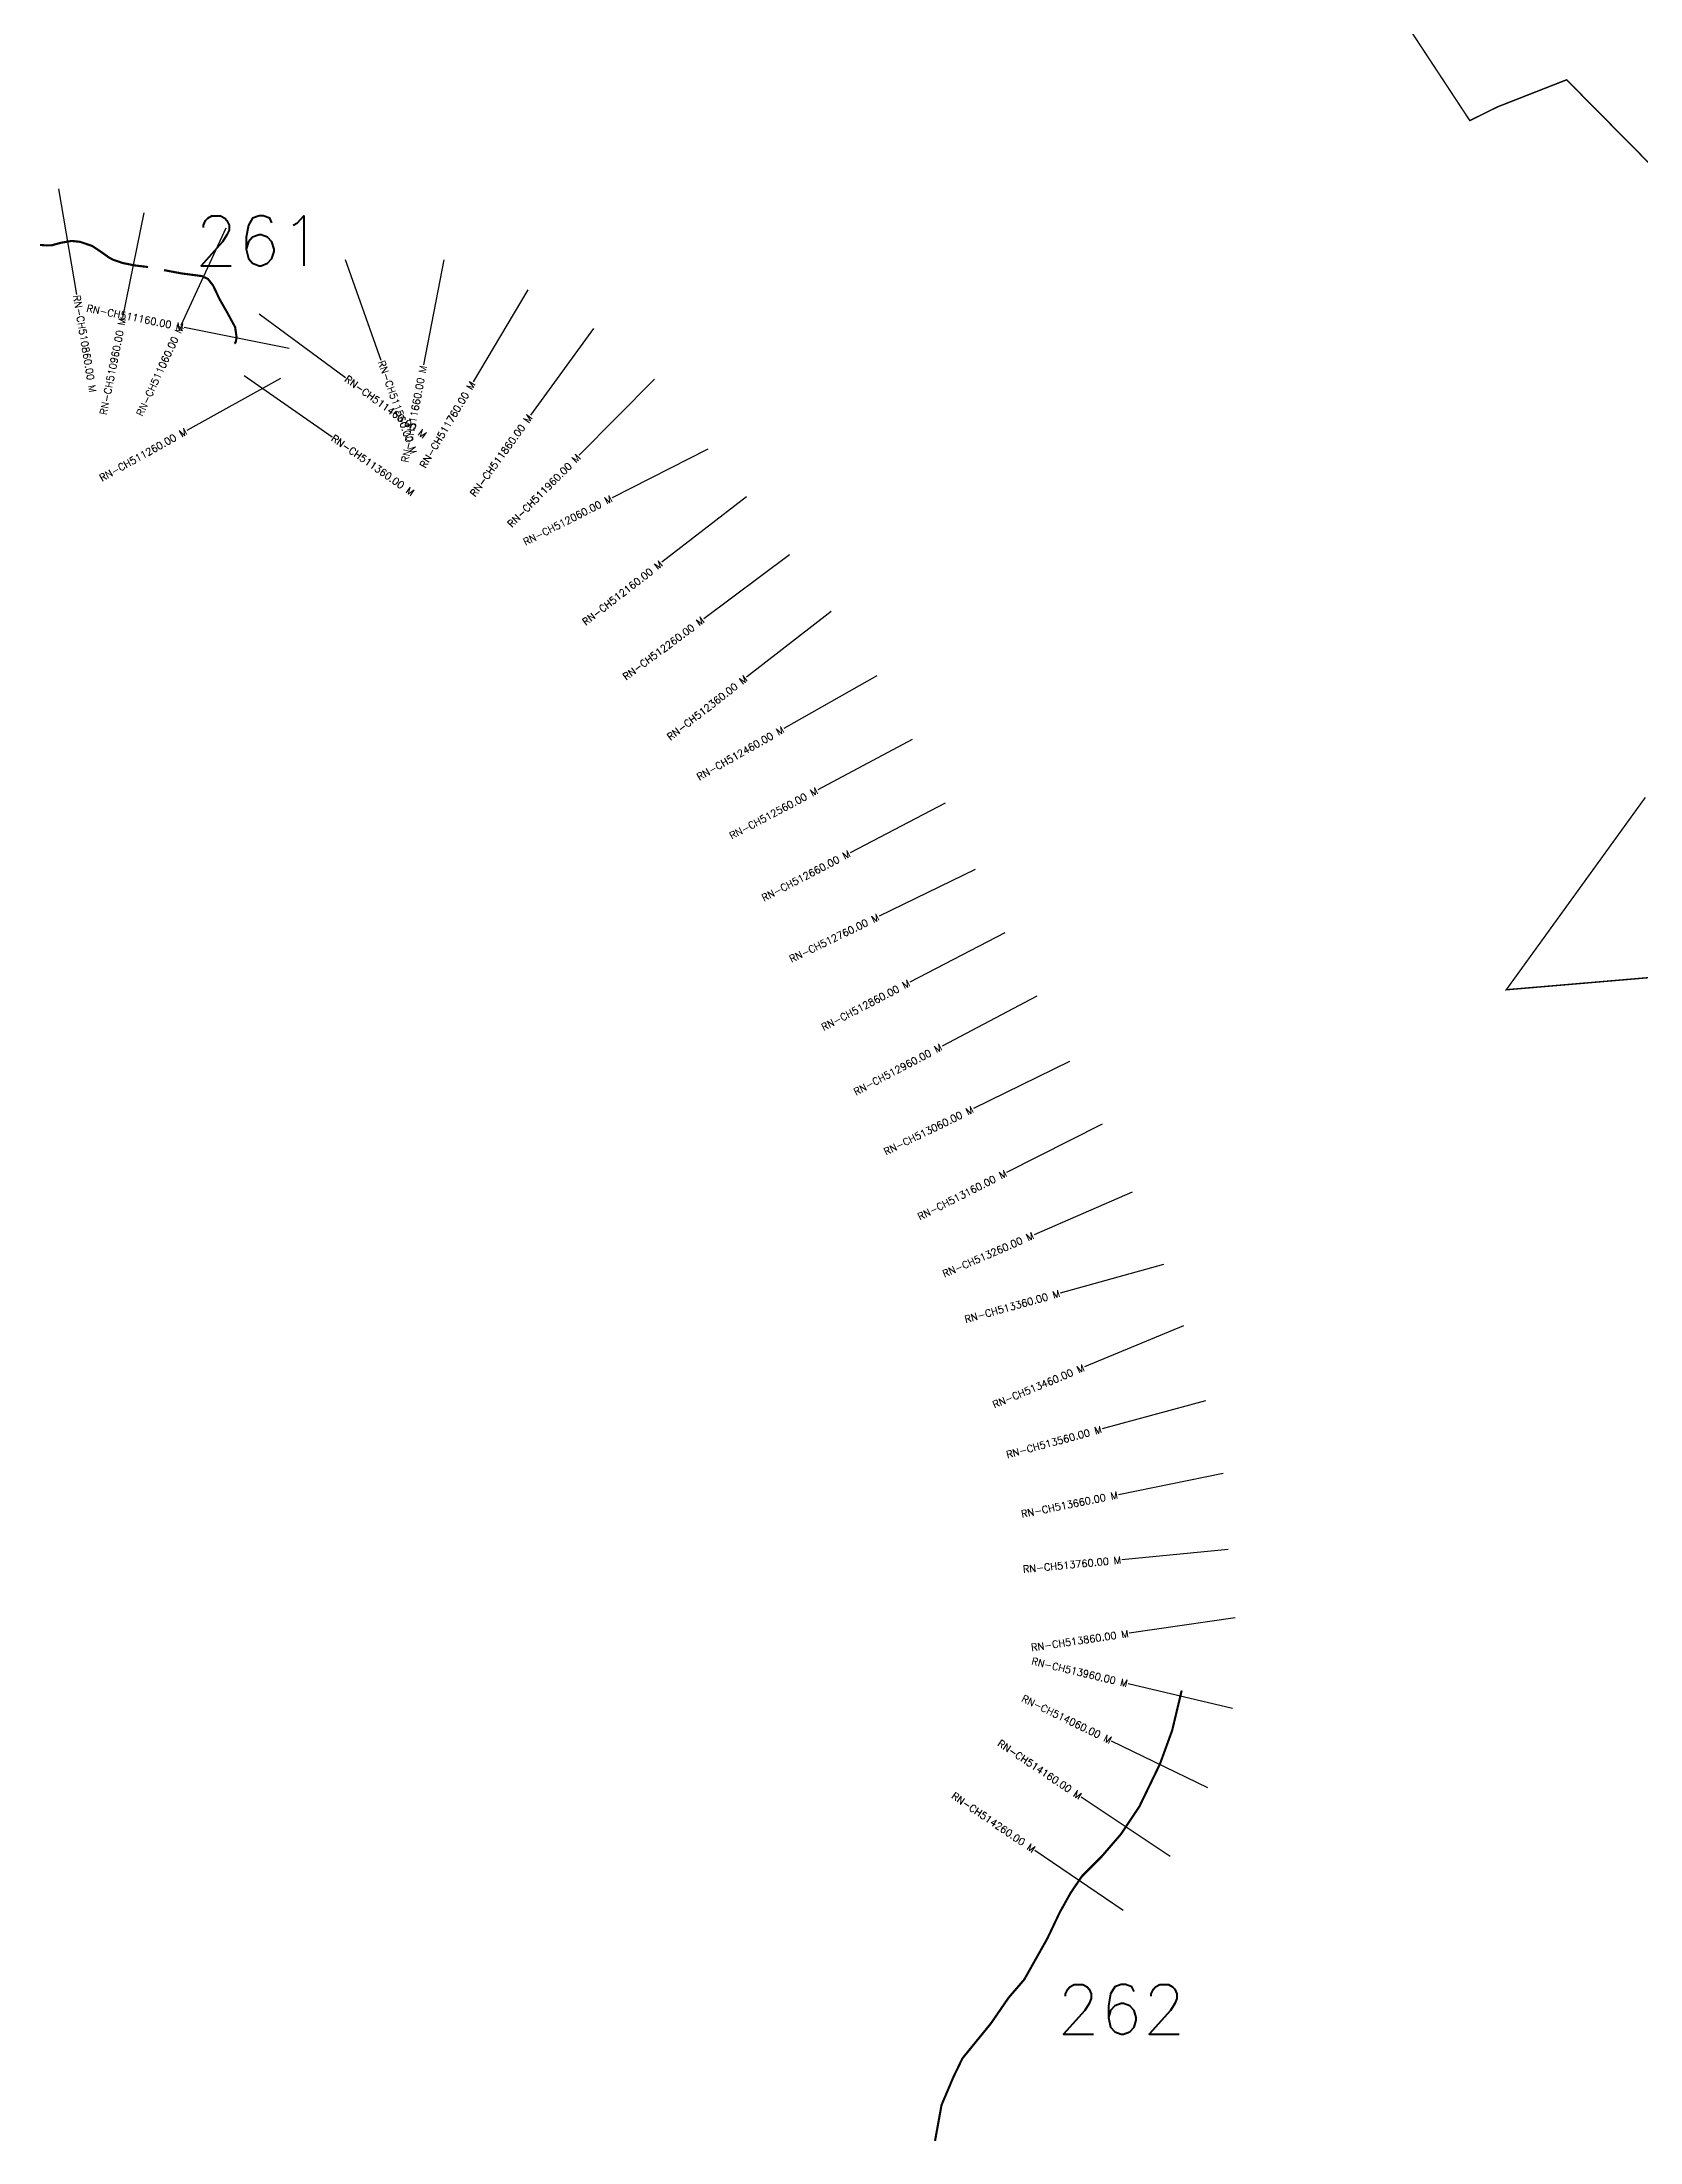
# Model space of a CAD drawing. Header units: metres. Extents: x 314067 to 321950, y 1880456 to 1885956.
# Drawn here: x 315769 to 318009, y 1880456 to 1883399 of the extents above; entities that cross this region are included whole.
import ezdxf
from ezdxf.enums import TextEntityAlignment as Align

# ---------------------------------------------------------------- set-up
doc = ezdxf.new("R2010")
doc.units = ezdxf.units.M
for name, color, linetype in [('CS', 134, 'Continuous'), ('CSMark', 6, 'Continuous'), ('NATURALLY PROTECTED', 3, 'Continuous')]:
    doc.layers.add(name, color=color, linetype=linetype)
doc.styles.get("Standard").update_dxf_attribs({"font": 'simplex.shx'})

msp = doc.modelspace()

# ---------------------------------------------------------------- linework, layer by layer
at = {"color": 6, "const_width": 2, "flags": 128}
for points in [[(318021.3, 1883229.8), (317906, 1883346.4), (317809.1, 1883308.4), (317770.3, 1883289.2), (317655.3, 1883463.9), (317578.3, 1883522.3), (317124.5, 1883640.9), (316863.6, 1883661.7), (316864.1, 1883739.1), (316825.9, 1883836), (316817.7, 1884087.4), (317006.9, 1884315.1), (317385.2, 1884798.9), (317684.3, 1885184.6)], [(318034.2, 1882088.9), (317912.1, 1882078.5), (317821.4, 1882070.8), (318016.3, 1882340.4)]]:
    msp.add_lwpolyline(points, dxfattribs=at)
at = {"layer": 'CS'}
for p, q in [((315792, 1883193.5), (315817.1, 1883045.6)), ((315911.4, 1883160.1), (315881.8, 1883013.1)), ((316026.6, 1883138.2), (315963.5, 1883002.1)), ((316193.6, 1883094.7), (316243.8, 1882953.4)), ((316332, 1883093.8), (316303.6, 1882946.6)), ((316449.8, 1883052), (316373, 1882923.1)), ((316073.2, 1883018.2), (316194.1, 1882929.3)), ((316115, 1882969.8), (315967.9, 1882999.2)), ((316541.8, 1882997.7), (316453.6, 1882876.3)), ((316102.9, 1882927.7), (315971.8, 1882854.8)), ((316052.3, 1882931.9), (316175.3, 1882846)), ((316627.5, 1882926.6), (316521.8, 1882820.2)), ((316701.9, 1882828.5), (316568.2, 1882760.6)), ((316756.1, 1882762), (316637.7, 1882670)), ((316816.7, 1882680.4), (316696.3, 1882591)), ((316874.9, 1882601.2), (316756.5, 1882509)), ((316939.1, 1882510.9), (316808.7, 1882436.9)), ((316988.5, 1882421.7), (316856.2, 1882351.1)), ((317034.8, 1882332.3), (316901.8, 1882262.9)), ((317077.1, 1882239.4), (316942.2, 1882173.8)), ((317118.5, 1882150.7), (316985.4, 1882081.4)), ((317163.1, 1882061.6), (317030.4, 1881991.7)), ((317209, 1881970.4), (317074.4, 1881904.3)), ((317254.8, 1881882.6), (317121, 1881814.7)), ((317297, 1881787), (317159.4, 1881727.3)), ((317340.8, 1881685.9), (317196.2, 1881645.7)), ((317368.8, 1881599.6), (317230.3, 1881542)), ((317399.8, 1881494.5), (317255, 1881455.2)), ((317424.7, 1881392.5), (317277.6, 1881363)), ((317431.6, 1881286), (317282.3, 1881271.7)), ((317441.3, 1881190.5), (317292.9, 1881168.7)), ((317437.4, 1881063.1), (317291.5, 1881097.9)), ((317403.2, 1880952.2), (317268.2, 1881017.6)), ((317350.4, 1880855.6), (317225.7, 1880938.9)), ((317284.5, 1880779.9), (317160.5, 1880864.3))]:
    msp.add_line(p, q, dxfattribs=at)
at = {"layer": 'NATURALLY PROTECTED', "const_width": 3, "flags": 128}
for points in [[(315766, 1883114.9), (315774.4, 1883114.2), (315782.3, 1883114.4), (315795.1, 1883117.9), (315810.2, 1883120.5), (315821.8, 1883119.3), (315839, 1883113.5), (315852.9, 1883104.2), (315863, 1883097), (315869, 1883093.9), (315881.8, 1883089.6), (315898.5, 1883086.2), (315915.4, 1883084.2), (315917.4, 1883083.8)], [(315939.8, 1883079.6), (315964.1, 1883075), (315992.5, 1883071.3), (316001.3, 1883067.3), (316008.4, 1883058.3), (316012.9, 1883049.1), (316017.4, 1883039.3), (316028.3, 1883020.3), (316039.5, 1882999.6), (316041.6, 1882985.2), (316040.2, 1882978.2), (316038.3, 1882976.7)], [(317366.4, 1881088.5), (317353, 1881032.4), (317335.8, 1880985.2), (317307, 1880925.7), (317281.3, 1880887.2), (317254.3, 1880855.9), (317226.7, 1880828.3), (317210.7, 1880804.8), (317195.4, 1880777.3), (317178.2, 1880741.1), (317145.8, 1880683.5), (317123.7, 1880657.8), (317099, 1880621.9), (317059.1, 1880572.9), (317046.3, 1880546.5), (317029.7, 1880507.3), (317020.6, 1880457.1)]]:
    msp.add_lwpolyline(points, dxfattribs=at)

# ---------------------------------------------------------------- texts
at = {"char_height": 70, "attachment_point": 1}
for s, insert in [('261', (315983, 1883155.8)), ('262', (317191.7, 1880676.6))]:
    msp.add_mtext_dynamic_manual_height_columns(s, width=95.172, gutter_width=1, heights=[0], dxfattribs=dict(at, insert=insert))
at = {"layer": 'CSMark'}
for s, rotation, p in [('RN-CH510860.00 M', 279.599, (315817.2, 1883044.6)), ('RN-CH511560.00 M', 289.553, (316244.1, 1882952.4)), ('RN-CH511460.00 M', 323.6881, (316194.9, 1882928.7)), ('RN-CH511360.00 M', 325.0629, (316176.1, 1882845.5))]:
    msp.add_text(s, height=10, rotation=rotation, dxfattribs=at).set_placement(p, align=Align.MIDDLE_LEFT)
for s, rotation, p in [('RN-CH511160.00 M', 348.6827, (315966.9, 1882999.4)), ('RN-CH510960.00 M', 78.6387, (315881.6, 1883012.1)), ('RN-CH511060.00 M', 65.1297, (315963.1, 1883001.2)), ('RN-CH511660.00 M', 79.0719, (316303.4, 1882945.6)), ('RN-CH511760.00 M', 59.2405, (316372.5, 1882922.2)), ('RN-CH511860.00 M', 54.0039, (316453, 1882875.5)), ('RN-CH511260.00 M', 29.0738, (315971, 1882854.4)), ('RN-CH511960.00 M', 45.1777, (316521.1, 1882819.5)), ('RN-CH512060.00 M', 26.9287, (316567.3, 1882760.1)), ('RN-CH512160.00 M', 37.8607, (316636.9, 1882669.4)), ('RN-CH512260.00 M', 36.5802, (316695.5, 1882590.4)), ('RN-CH512360.00 M', 37.9192, (316755.7, 1882508.4)), ('RN-CH512460.00 M', 29.5954, (316807.8, 1882436.4)), ('RN-CH512560.00 M', 28.067, (316855.3, 1882350.7)), ('RN-CH512660.00 M', 27.5444, (316900.9, 1882262.5)), ('RN-CH512760.00 M', 25.9182, (316941.3, 1882173.4)), ('RN-CH512860.00 M', 27.5041, (316984.6, 1882081)), ('RN-CH512960.00 M', 27.775, (317029.5, 1881991.2)), ('RN-CH513060.00 M', 26.1659, (317073.5, 1881903.8)), ('RN-CH513160.00 M', 26.924, (317120.2, 1881814.3)), ('RN-CH513260.00 M', 23.4558, (317158.4, 1881726.9)), ('RN-CH513360.00 M', 15.5462, (317195.3, 1881645.4)), ('RN-CH513460.00 M', 22.59, (317229.4, 1881541.6)), ('RN-CH513560.00 M', 15.1807, (317254, 1881454.9)), ('RN-CH513660.00 M', 11.3436, (317276.7, 1881362.8)), ('RN-CH513760.00 M', 5.4896, (317281.3, 1881271.6)), ('RN-CH513860.00 M', 8.35, (317291.9, 1881168.6)), ('RN-CH513960.00 M', 346.6113, (317290.5, 1881098.1)), ('RN-CH514060.00 M', 334.1485, (317267.3, 1881018.1)), ('RN-CH514160.00 M', 326.2798, (317224.8, 1880939.4)), ('RN-CH514260.00 M', 325.7512, (317159.6, 1880864.8))]:
    msp.add_text(s, height=10, rotation=rotation, dxfattribs=at).set_placement(p, align=Align.MIDDLE_RIGHT)

doc.saveas('drawing.dxf')
